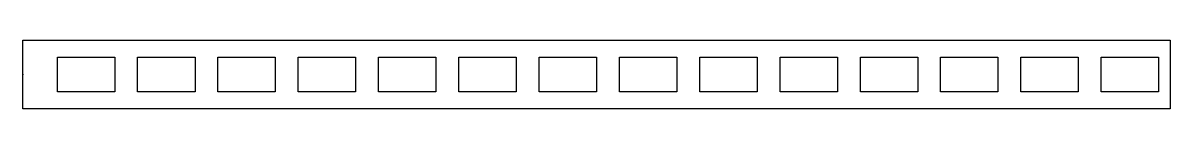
# Model space of a CAD drawing. Header units: centimetres. Extents: x 0 to 10, y -0.3 to 0.3.
import ezdxf

# ---------------------------------------------------------------- set-up
doc = ezdxf.new("R2010")
doc.units = ezdxf.units.CM
doc.header["$MEASUREMENT"] = 0
doc.layers.add('BoneplateV1 v1_Sketch1', color=7, linetype='Continuous')

msp = doc.modelspace()

# ---------------------------------------------------------------- linework, layer by layer
at = {"layer": 'BoneplateV1 v1_Sketch1'}
for p, q in [((0, -0.3), (0, 0.3)), ((0, 0.3), (10, 0.3)), ((10, 0.3), (10, -0.3)), ((0.3, 0.15), (0.8, 0.15)), ((0.3, -0.15), (0.3, 0.15)), ((0.8, 0.15), (0.8, -0.15)), ((1, 0.15), (1.5, 0.15)), ((1, -0.15), (1, 0.15)), ((1.5, 0.15), (1.5, -0.15)), ((1.7, 0.15), (2.2, 0.15)), ((1.7, -0.15), (1.7, 0.15)), ((2.2, 0.15), (2.2, -0.15)), ((2.4, 0.15), (2.9, 0.15)), ((2.4, -0.15), (2.4, 0.15)), ((2.9, 0.15), (2.9, -0.15)), ((3.1, -0.15), (3.1, 0.15)), ((3.1, 0.15), (3.6, 0.15)), ((3.6, 0.15), (3.6, -0.15)), ((3.8, -0.15), (3.8, 0.15)), ((3.8, 0.15), (4.3, 0.15)), ((4.3, 0.15), (4.3, -0.15)), ((4.5, 0.15), (5, 0.15)), ((4.5, -0.15), (4.5, 0.15)), ((5, 0.15), (5, -0.15)), ((5.2, 0.15), (5.7, 0.15)), ((5.2, -0.15), (5.2, 0.15)), ((5.7, 0.15), (5.7, -0.15)), ((5.9, 0.15), (6.4, 0.15)), ((5.9, -0.15), (5.9, 0.15)), ((6.4, 0.15), (6.4, -0.15)), ((6.6, 0.15), (7.1, 0.15)), ((6.6, -0.15), (6.6, 0.15)), ((7.1, 0.15), (7.1, -0.15)), ((7.3, -0.15), (7.3, 0.15)), ((7.3, 0.15), (7.8, 0.15)), ((7.8, 0.15), (7.8, -0.15)), ((8, 0.15), (8.5, 0.15)), ((8, -0.15), (8, 0.15)), ((8.5, 0.15), (8.5, -0.15)), ((8.7, -0.15), (8.7, 0.15)), ((8.7, 0.15), (9.2, 0.15)), ((9.2, 0.15), (9.2, -0.15)), ((9.4, -0.15), (9.4, 0.15)), ((9.4, 0.15), (9.9, 0.15)), ((9.9, 0.15), (9.9, -0.15)), ((0.8, -0.15), (0.3, -0.15)), ((1.5, -0.15), (1, -0.15)), ((2.2, -0.15), (1.7, -0.15)), ((2.9, -0.15), (2.4, -0.15)), ((3.6, -0.15), (3.1, -0.15)), ((4.3, -0.15), (3.8, -0.15)), ((5, -0.15), (4.5, -0.15)), ((5.7, -0.15), (5.2, -0.15)), ((6.4, -0.15), (5.9, -0.15)), ((7.1, -0.15), (6.6, -0.15)), ((7.8, -0.15), (7.3, -0.15)), ((8.5, -0.15), (8, -0.15)), ((9.2, -0.15), (8.7, -0.15)), ((9.9, -0.15), (9.4, -0.15)), ((10, -0.3), (0, -0.3))]:
    msp.add_line(p, q, dxfattribs=at)
msp.add_point((0, 0), dxfattribs=at)

doc.saveas('drawing.dxf')
